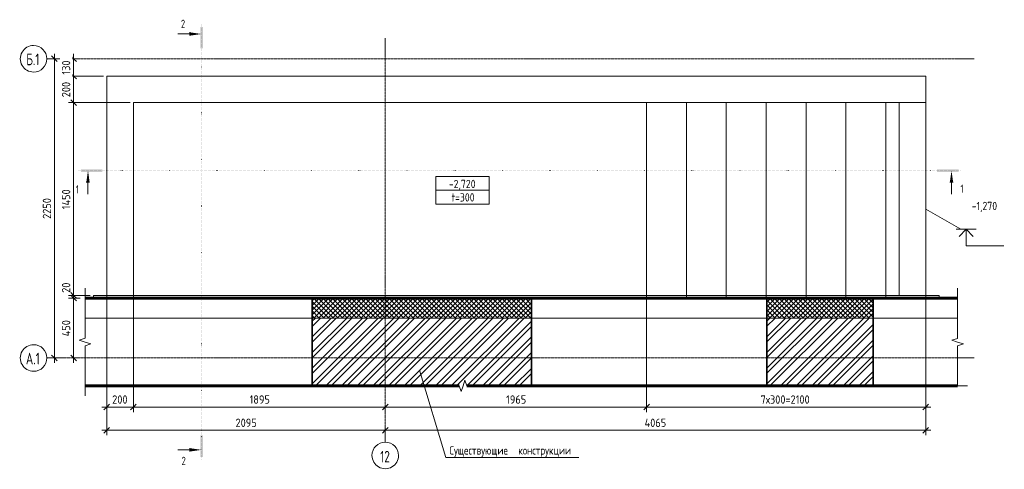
# Model space of a CAD drawing. Header units: millimetres. Extents: x 37836 to 78104, y -5145 to 33689.
# Drawn here: x 46324 to 53731, y 30308 to 33689 of the extents above; entities that cross this region are included whole.
import ezdxf

# ---------------------------------------------------------------- set-up
doc = ezdxf.new("R2010")
doc.units = ezdxf.units.MM
for name, pattern in [('01 Штриховая _4 мм_', [6, 3.5, -2.5]), ('02 Штрихпунктирная _20 мм_', [25, 20, -2.5, 0, -2.5]), ('04 Пунктир 10мм', [10, 0, -10])]:
    doc.linetypes.add(name, pattern=pattern)
for name, color, linetype, lineweight in [('AA_Dim', 7, 'Continuous', 9), ('AA_Dim-25', 7, 'Continuous', 9), ('AA_Oformlenie', 7, 'Continuous', 9), ('AA_Razrez', 7, 'Continuous', 9), ('AA_Vinoska', 7, 'Continuous', 9), ('AA_Visotnaya otmetka', 7, 'Continuous', 9), ('AF_Element', 7, 'Continuous', 20), ('AF_Element_Опалубка', 253, 'Continuous', 20), ('AF_Okno', 7, 'Continuous', 20), ('AF_Perekritie', 7, 'Continuous', 60), ('AF_Perekritie_Опалубка', 253, 'Continuous', 20), ('AF_Stena', 7, 'Continuous', 60), ('AF_Stena_Гидроизоляция', 253, 'Continuous', 20), ('AF_Stena_Опалубка', 253, 'Continuous', 20), ('KR_Fundament', 7, 'Continuous', 20), ('Оси', 7, 'Continuous', 9)]:
    doc.layers.add(name, color=color, linetype=linetype, lineweight=lineweight)
doc.styles.add('GOST Common', font='GOST_Common.ttf', dxfattribs={"width": 0.85, "height": 62.5})
doc.styles.add('ISOCPEUR', font='isocpeur.ttf', dxfattribs={"width": 0.7, "height": 87.5})
doc.styles.add('ISOCPEUR_1', font='isocpeur.ttf', dxfattribs={"width": 0.85, "height": 62.5})
doc.styles.add('ISOCPEUR_2', font='isocpeur.ttf', dxfattribs={"width": 0.9, "height": 62.5})
doc.styles.add('ISOCPEUR_3', font='isocpeur.ttf', dxfattribs={"width": 0.7, "height": 62.5})
doc.dimstyles.new('01_Точн_3_знака__непрозр_', dxfattribs={"dimscale": 304.8, "dimtxt": 62.248823, "dimasz": 0.139436, "dimexe": 0.123031, "dimexo": 0.082021, "dimgap": 0.020505, "dimtad": 1, "dimdec": 3, "dimrnd": 0.001, "dimdsep": 46, "dimtxsty": 'ISOCPEUR_2', "dimblk1": 'OBLIQUE', "dimblk2": 'OBLIQUE', "dimsah": 1, "dimcen": 0.09, "dimdle": 0.123031, "dimazin": 0, "dimtfac": 1, "dimtdec": 4, "dimtix": 1, "dimtmove": 0, "dimatfit": 3, "dimfxl": 1, "dimtvp": 1, "dimtfill": 1, "dimtolj": 1, "dimtzin": 0, "dimlwd": 18, "dimlwe": 18, "dimarcsym": 2})
doc.dimstyles.new('01_Точн_3_знака__непрозр__1', dxfattribs={"dimscale": 304.8, "dimtxt": 62.248823, "dimasz": 0.139436, "dimexe": 0.123031, "dimexo": 0.082021, "dimgap": 0.020505, "dimtad": 1, "dimdec": 3, "dimrnd": 0.001, "dimdsep": 46, "dimtxsty": 'ISOCPEUR_2', "dimblk1": 'OBLIQUE', "dimblk2": 'OBLIQUE', "dimsah": 1, "dimcen": 0.09, "dimdle": 0.123031, "dimazin": 0, "dimtfac": 1, "dimtdec": 4, "dimtix": 1, "dimtmove": 1, "dimatfit": 3, "dimfxl": 1, "dimtvp": 1, "dimtfill": 1, "dimtolj": 1, "dimtzin": 0, "dimlwd": 18, "dimlwe": 18, "dimarcsym": 2})

# ---------------------------------------------------------------- blocks, each defined once
blk = doc.blocks.new('Лестница - Лестница-3665204-ВК_Опл')
at = {"layer": 'AF_Perekritie', "lineweight": 20}
for p, q in [((42540.1, 33065), (42840.1, 33065)), ((42540.1, 33065), (42540.1, 31615)), ((44040, 33065), (42840.1, 33065)), ((42840.1, 33065), (42840.1, 31615)), ((43140.1, 33065), (43140.1, 31615)), ((43440.1, 33065), (43440.1, 31615)), ((43740.1, 33065), (44040.1, 33065)), ((43740.1, 33065), (43740.1, 31615)), ((44040.1, 33065), (44340.1, 33065)), ((44040.1, 33065), (44040.1, 31615)), ((44340.1, 33065), (44640.1, 33065)), ((44340.1, 31615), (44340.1, 33065)), ((44640.1, 33065), (44640.1, 31615)), ((42840.1, 31615), (42540.1, 31615)), ((42840.1, 31615), (44040, 31615)), ((44040.1, 31615), (43740.1, 31615)), ((44340.1, 31615), (44040.1, 31615)), ((44640.1, 31615), (44340.1, 31615))]:
    blk.add_line(p, q, dxfattribs=at)
blk = doc.blocks.new('Песок ср крупн - Песок ср крупн-3745068-ВК_Опл')
at = {"layer": 'AF_Element'}
for p, q in [((42840.1, 33065), (44400.6, 33065)), ((42840.1, 33065), (42840.1, 31615)), ((44400.6, 33065), (44440.1, 33065)), ((44400.6, 31615), (42840.1, 31615)), ((44440.1, 31615), (44400.6, 31615))]:
    blk.add_line(p, q, dxfattribs=at)
blk = doc.blocks.new('231_Отверстие прямоугольное в стене _Окно_Стена_ - Отверстие прямоугольное-3828284-ВК_Опл')
at = {"layer": 'AA_Oformlenie', "lineweight": 35}
for p, q in [((-760, -330), (-760, 330)), ((-760, 330), (948.7, 330)), ((948.7, -330), (-760, -330))]:
    blk.add_line(p, q, dxfattribs=at)
at = {"layer": 'AA_Oformlenie'}
for p, q in [((-760, 330), (-760, -330)), ((948.7, 330), (-760, 330)), ((-760, -330), (948.7, -330))]:
    blk.add_line(p, q, dxfattribs=at)
blk = doc.blocks.new('231_Отверстие прямоугольное в стене _Окно_Стена_ - Отверстие прямоугольное-V1-ВК_Опл')
at = {"layer": 'AA_Oformlenie', "lineweight": 35}
for p, q in [((-760, -330), (-760, 330)), ((-760, 330), (1010, 330)), ((1010, 330), (1010, -330)), ((1010, -330), (-760, -330))]:
    blk.add_line(p, q, dxfattribs=at)
at = {"layer": 'AA_Oformlenie'}
for p, q in [((-760, 330), (-760, -330)), ((1010, 330), (-760, 330)), ((1010, 330), (1010, -330)), ((-760, -330), (1010, -330))]:
    blk.add_line(p, q, dxfattribs=at)
blk = doc.blocks.new('231_Отверстие прямоугольное в стене _Окно_Стена_ - Отверстие прямоугольное-V2-ВК_Опл')
at = {"layer": 'AA_Oformlenie', "lineweight": 35}
for p, q in [((375, 330), (1010, 330)), ((1010, 330), (1010, -330)), ((1010, -330), (375, -330))]:
    blk.add_line(p, q, dxfattribs=at)
at = {"layer": 'AA_Oformlenie'}
for p, q in [((1010, 330), (375, 330)), ((1010, 330), (1010, -330)), ((375, -330), (1010, -330))]:
    blk.add_line(p, q, dxfattribs=at)
blk = doc.blocks.new('011_ЛинияОбрыва _ЭлУзла_Линия_ - Тип 1-3698684-ВК_Опл')
at = {"layer": 'AA_Oformlenie'}
for p, q in [((0, 0), (302.5, 0)), ((358.2, 0), (660, 0))]:
    blk.add_line(p, q, dxfattribs=at)
blk = doc.blocks.new('011_ЛинияОбрыва _ЭлУзла_Линия_ - Тип 1-3699770-ВК_Опл')
at = {"layer": 'AA_Oformlenie'}
for p, q in [((0, 0), (3692.5, 0)), ((3748.2, 0), (6563.7, 0))]:
    blk.add_line(p, q, dxfattribs=at)
blk = doc.blocks.new('Ось сетки - d_4мм-2765513-ВК_Опл')
at = {"layer": 'Оси'}
for start, end in [(360, 180), (360, 180), (180, 360), (180, 360)]:
    blk.add_arc((0, 0), 4, start, end, dxfattribs=at)
blk = doc.blocks.new('DIMBLOCK6-ВК_Опл')
at = {"layer": 'AA_Dim-25', "lineweight": 18}
for p, q in [((46979.5, 30775.9), (46979.5, 31590)), ((47179.5, 30775.9), (47179.5, 31590)), ((46942, 30775.9), (47179.5, 30775.9)), ((46979.5, 30775.9), (46979.5, 30738.4)), ((47179.5, 30775.9), (47179.5, 30738.4)), ((49074.5, 30775.9), (49074.5, 30780.9)), ((49074.5, 30775.9), (49074.5, 30738.4))]:
    blk.add_line(p, q, dxfattribs=at)
at = {"layer": 'AA_Dim-25', "lineweight": 30}
for p, q in [((46979.5, 30775.9), (46958.3, 30754.6)), ((46979.5, 30775.9), (47000.8, 30797.1)), ((47179.5, 30775.9), (47158.3, 30754.6)), ((47179.5, 30775.9), (47200.8, 30797.1)), ((49074.5, 30775.9), (49053.3, 30754.6)), ((49074.5, 30775.9), (49095.8, 30797.1))]:
    blk.add_line(p, q, dxfattribs=at)
at = {"layer": 'AA_Dim-25', "color": 0, "lineweight": 18, "insert": (47020.3, 30863.8), "char_height": 62.5, "width": 142.215, "attachment_point": 1, "line_spacing_factor": 1.149209, "style": 'ISOCPEUR_2', "bg_fill": 3, "box_fill_scale": 1.25, "bg_fill_color": 256, "bg_fill_true_color": 13158600, "bg_fill_transparency": 0}
blk.add_mtext('200', dxfattribs=at)
blk = doc.blocks.new('_None')
blk = doc.blocks.new('DIMBLOCK7-ВК_Опл')
at = {"layer": 'AA_Dim-25', "lineweight": 18}
for p, q in [((47179.5, 30775.9), (47179.5, 31590)), ((51039.5, 30775.9), (51039.5, 31590)), ((47179.5, 30775.9), (49074.5, 30775.9)), ((47179.5, 30775.9), (47179.5, 30738.4)), ((49074.5, 30775.9), (49074.5, 30780.9)), ((49074.5, 30775.9), (49074.5, 30738.4)), ((51039.5, 30775.9), (51039.5, 30738.4))]:
    blk.add_line(p, q, dxfattribs=at)
at = {"layer": 'AA_Dim-25', "lineweight": 30}
for p, q in [((47179.5, 30775.9), (47158.3, 30754.6)), ((47179.5, 30775.9), (47200.8, 30797.1)), ((49074.5, 30775.9), (49053.3, 30754.6)), ((49074.5, 30775.9), (49095.8, 30797.1)), ((51039.5, 30775.9), (51018.3, 30754.6)), ((51039.5, 30775.9), (51060.8, 30797.1))]:
    blk.add_line(p, q, dxfattribs=at)
at = {"layer": 'AA_Dim-25', "color": 0, "lineweight": 18, "insert": (48053.4, 30863.8), "char_height": 62.5, "width": 176.691, "attachment_point": 1, "line_spacing_factor": 1.149209, "style": 'ISOCPEUR_2', "bg_fill": 3, "box_fill_scale": 1.25, "bg_fill_color": 256, "bg_fill_true_color": 13158600, "bg_fill_transparency": 0}
blk.add_mtext('1895', dxfattribs=at)
blk = doc.blocks.new('DIMBLOCK8-ВК_Опл')
at = {"layer": 'AA_Dim-25', "lineweight": 18}
for p, q in [((51039.5, 30775.9), (51039.5, 31590)), ((49074.5, 30775.9), (49074.5, 30780.9)), ((49074.5, 30775.9), (51039.5, 30775.9)), ((49074.5, 30775.9), (49074.5, 30738.4)), ((51039.5, 30775.9), (51039.5, 30738.4))]:
    blk.add_line(p, q, dxfattribs=at)
at = {"layer": 'AA_Dim-25', "lineweight": 30}
for p, q in [((49074.5, 30775.9), (49053.3, 30754.6)), ((49074.5, 30775.9), (49095.8, 30797.1)), ((51039.5, 30775.9), (51018.3, 30754.6)), ((51039.5, 30775.9), (51060.8, 30797.1))]:
    blk.add_line(p, q, dxfattribs=at)
at = {"layer": 'AA_Dim-25', "color": 0, "lineweight": 18, "insert": (49983.4, 30863.8), "char_height": 62.5, "width": 176.691, "attachment_point": 1, "line_spacing_factor": 1.149209, "style": 'ISOCPEUR_2', "bg_fill": 3, "box_fill_scale": 1.25, "bg_fill_color": 256, "bg_fill_true_color": 13158600, "bg_fill_transparency": 0}
blk.add_mtext('1965', dxfattribs=at)
blk = doc.blocks.new('DIMBLOCK9-ВК_Опл')
at = {"layer": 'AA_Dim-25', "lineweight": 18}
for p, q in [((51039.5, 30775.9), (51039.5, 31590)), ((53139.5, 30775.9), (53139.5, 31590)), ((51039.5, 30775.9), (53177, 30775.9)), ((51039.5, 30775.9), (51039.5, 30738.4)), ((53139.5, 30775.9), (53139.5, 30738.4))]:
    blk.add_line(p, q, dxfattribs=at)
at = {"layer": 'AA_Dim-25', "lineweight": 30}
for p, q in [((51039.5, 30775.9), (51018.3, 30754.6)), ((51039.5, 30775.9), (51060.8, 30797.1)), ((53139.5, 30775.9), (53118.3, 30754.6)), ((53139.5, 30775.9), (53160.8, 30797.1))]:
    blk.add_line(p, q, dxfattribs=at)
at = {"layer": 'AA_Dim-25', "color": 0, "lineweight": 18, "insert": (51897.4, 30863.8), "char_height": 62.5, "width": 461.12, "attachment_point": 1, "line_spacing_factor": 1.149209, "style": 'ISOCPEUR_2', "bg_fill": 3, "box_fill_scale": 1.25, "bg_fill_color": 256, "bg_fill_true_color": 13158600, "bg_fill_transparency": 0}
blk.add_mtext('7х300=2100', dxfattribs=at)
blk = doc.blocks.new('DIMBLOCK10-ВК_Опл')
at = {"layer": 'AA_Dim-25', "lineweight": 18}
for p, q in [((46979.5, 31590), (46979.5, 30563.4)), ((46979.5, 30600.9), (46979.5, 31590)), ((46942, 30600.9), (49074.5, 30600.9)), ((49074.5, 30605.9), (49074.5, 30563.4)), ((49074.5, 30600.9), (49074.5, 30605.9))]:
    blk.add_line(p, q, dxfattribs=at)
at = {"layer": 'AA_Dim-25', "lineweight": 30}
for p, q in [((46979.5, 30600.9), (46958.3, 30579.6)), ((46979.5, 30600.9), (47000.8, 30622.1)), ((49074.5, 30600.9), (49053.3, 30579.6)), ((49074.5, 30600.9), (49095.8, 30622.1))]:
    blk.add_line(p, q, dxfattribs=at)
at = {"layer": 'AA_Dim-25', "color": 0, "lineweight": 18, "insert": (47948, 30688.8), "char_height": 62.5, "width": 189.619, "attachment_point": 1, "line_spacing_factor": 1.149209, "style": 'ISOCPEUR_2', "bg_fill": 3, "box_fill_scale": 1.25, "bg_fill_color": 256, "bg_fill_true_color": 13158600, "bg_fill_transparency": 0}
blk.add_mtext('2095', dxfattribs=at)
blk = doc.blocks.new('_Oblique')
at = {"color": 0, "linetype": 'ByBlock', "lineweight": -2}
blk.add_line((-0.5, -0.5), (0.5, 0.5), dxfattribs=at)
blk = doc.blocks.new('DIMBLOCK11-ВК_Опл')
at = {"layer": 'AA_Dim-25', "lineweight": 18}
for p, q in [((53139.5, 31590), (53139.5, 30563.4)), ((53139.5, 30600.9), (53139.5, 31590)), ((49074.5, 30605.9), (49074.5, 30563.4)), ((49074.5, 30600.9), (49074.5, 30605.9)), ((49074.5, 30600.9), (53177, 30600.9))]:
    blk.add_line(p, q, dxfattribs=at)
at = {"layer": 'AA_Dim-25', "lineweight": 30}
for p, q in [((49074.5, 30600.9), (49053.3, 30579.6)), ((49074.5, 30600.9), (49095.8, 30622.1)), ((53139.5, 30600.9), (53118.3, 30579.6)), ((53139.5, 30600.9), (53160.8, 30622.1))]:
    blk.add_line(p, q, dxfattribs=at)
at = {"layer": 'AA_Dim-25', "color": 0, "lineweight": 18, "insert": (51025, 30688.8), "char_height": 62.5, "width": 196.802, "attachment_point": 1, "line_spacing_factor": 1.149209, "style": 'ISOCPEUR_2', "bg_fill": 3, "box_fill_scale": 1.25, "bg_fill_color": 256, "bg_fill_true_color": 13158600, "bg_fill_transparency": 0}
blk.add_mtext('4065', dxfattribs=at)
blk = doc.blocks.new('DIMBLOCK12-ВК_Опл')
at = {"layer": 'AA_Dim-25', "lineweight": 18}
for p, q in [((46779.3, 31595), (46692.8, 31595)), ((46730.3, 31107.5), (46730.3, 31595)), ((46730.3, 31595), (46779.3, 31595)), ((46725.2, 31145), (46767.8, 31145)), ((46730.3, 31145), (46725.2, 31145))]:
    blk.add_line(p, q, dxfattribs=at)
at = {"layer": 'AA_Dim-25', "lineweight": 30}
for p, q in [((46730.3, 31595), (46709, 31616.2)), ((46730.3, 31595), (46751.5, 31573.7)), ((46730.3, 31145), (46709, 31166.2)), ((46730.3, 31145), (46751.5, 31123.7))]:
    blk.add_line(p, q, dxfattribs=at)
at = {"layer": 'AA_Dim-25', "color": 0, "lineweight": 18, "insert": (46642.4, 31307.8), "char_height": 62.5, "width": 149.397, "attachment_point": 1, "rotation": 90, "line_spacing_factor": 1.149209, "style": 'ISOCPEUR_2', "bg_fill": 3, "box_fill_scale": 1.25, "bg_fill_color": 256, "bg_fill_true_color": 13158600, "bg_fill_transparency": 0}
blk.add_mtext('450', dxfattribs=at)
blk = doc.blocks.new('DIMBLOCK13-ВК_Опл')
at = {"layer": 'AA_Dim-25', "lineweight": 18}
for p, q in [((46730.3, 31713.9), (46730.3, 31609.9)), ((46854.5, 31615), (46692.8, 31615)), ((46779.3, 31595), (46692.8, 31595)), ((46730.3, 31595), (46730.3, 31615)), ((46730.3, 31615), (46854.5, 31615)), ((46730.3, 31609.9), (46730.3, 31605)), ((46730.3, 31595), (46779.3, 31595))]:
    blk.add_line(p, q, dxfattribs=at)
at = {"layer": 'AA_Dim-25', "lineweight": 30}
for p, q in [((46730.3, 31615), (46709, 31636.2)), ((46730.3, 31595), (46709, 31616.2)), ((46730.3, 31615), (46751.5, 31593.7)), ((46730.3, 31595), (46751.5, 31573.7))]:
    blk.add_line(p, q, dxfattribs=at)
at = {"layer": 'AA_Dim-25', "color": 0, "lineweight": 18, "insert": (46642.4, 31634.9), "char_height": 62.5, "width": 94.81, "attachment_point": 1, "rotation": 90, "line_spacing_factor": 1.149209, "style": 'ISOCPEUR_2', "bg_fill": 3, "box_fill_scale": 1.25, "bg_fill_color": 256, "bg_fill_true_color": 13158600, "bg_fill_transparency": 0}
blk.add_mtext('20', dxfattribs=at)
blk = doc.blocks.new('DIMBLOCK14-ВК_Опл')
at = {"layer": 'AA_Dim-25', "lineweight": 18}
for p, q in [((47154.5, 33065), (46692.8, 33065)), ((46730.3, 31615), (46730.3, 33065)), ((46730.3, 33065), (47154.5, 33065)), ((46854.5, 31615), (46692.8, 31615)), ((46730.3, 31615), (46854.5, 31615))]:
    blk.add_line(p, q, dxfattribs=at)
at = {"layer": 'AA_Dim-25', "lineweight": 30}
for p, q in [((46730.3, 33065), (46709, 33086.2)), ((46730.3, 33065), (46751.5, 33043.7)), ((46730.3, 31615), (46709, 31636.2)), ((46730.3, 31615), (46751.5, 31593.7))]:
    blk.add_line(p, q, dxfattribs=at)
at = {"layer": 'AA_Dim-25', "color": 0, "lineweight": 18, "insert": (46642.4, 32263.4), "char_height": 62.5, "width": 183.873, "attachment_point": 1, "rotation": 90, "line_spacing_factor": 1.149209, "style": 'ISOCPEUR_2', "bg_fill": 3, "box_fill_scale": 1.25, "bg_fill_color": 256, "bg_fill_true_color": 13158600, "bg_fill_transparency": 0}
blk.add_mtext('1450', dxfattribs=at)
blk = doc.blocks.new('DIMBLOCK15-ВК_Опл')
at = {"layer": 'AA_Dim-25', "lineweight": 18}
for p, q in [((46954.5, 33265), (46692.8, 33265)), ((46730.3, 33065), (46730.3, 33265)), ((46730.3, 33265), (46954.5, 33265)), ((47154.5, 33065), (46692.8, 33065)), ((46730.3, 33065), (47154.5, 33065))]:
    blk.add_line(p, q, dxfattribs=at)
at = {"layer": 'AA_Dim-25', "lineweight": 30}
for p, q in [((46730.3, 33265), (46709, 33286.2)), ((46730.3, 33265), (46751.5, 33243.7)), ((46730.3, 33065), (46709, 33086.2)), ((46730.3, 33065), (46751.5, 33043.7))]:
    blk.add_line(p, q, dxfattribs=at)
at = {"layer": 'AA_Dim-25', "color": 0, "lineweight": 18, "insert": (46642.4, 33105.7), "char_height": 62.5, "width": 142.215, "attachment_point": 1, "rotation": 90, "line_spacing_factor": 1.149209, "style": 'ISOCPEUR_2', "bg_fill": 3, "box_fill_scale": 1.25, "bg_fill_color": 256, "bg_fill_true_color": 13158600, "bg_fill_transparency": 0}
blk.add_mtext('200', dxfattribs=at)
blk = doc.blocks.new('DIMBLOCK16-ВК_Опл')
at = {"layer": 'AA_Dim-25', "lineweight": 30}
for p, q in [((46730.3, 33395), (46709, 33416.2)), ((46730.3, 33395), (46751.5, 33373.7)), ((46730.3, 33265), (46709, 33286.2)), ((46730.3, 33265), (46751.5, 33243.7))]:
    blk.add_line(p, q, dxfattribs=at)
at = {"layer": 'AA_Dim-25', "lineweight": 18}
for p, q in [((46730.3, 33265), (46730.3, 33432.5)), ((46725.2, 33395), (46767.8, 33395)), ((46730.3, 33395), (46725.2, 33395)), ((46954.5, 33265), (46692.8, 33265)), ((46730.3, 33265), (46954.5, 33265))]:
    blk.add_line(p, q, dxfattribs=at)
at = {"layer": 'AA_Dim-25', "color": 0, "lineweight": 18, "insert": (46642.4, 33276.1), "char_height": 62.5, "width": 129.286, "attachment_point": 1, "rotation": 90, "line_spacing_factor": 1.149209, "style": 'ISOCPEUR_2', "bg_fill": 3, "box_fill_scale": 1.25, "bg_fill_color": 256, "bg_fill_true_color": 13158600, "bg_fill_transparency": 0}
blk.add_mtext('130', dxfattribs=at)
blk = doc.blocks.new('DIMBLOCK17-ВК_Опл')
at = {"layer": 'AA_Dim-25', "lineweight": 30}
for p, q in [((46586.1, 33395), (46564.8, 33416.2)), ((46586.1, 33395), (46607.3, 33373.7)), ((46586.1, 31145), (46564.8, 31166.2)), ((46586.1, 31145), (46607.3, 31123.7))]:
    blk.add_line(p, q, dxfattribs=at)
at = {"layer": 'AA_Dim-25', "lineweight": 18}
for p, q in [((46586.1, 31107.5), (46586.1, 33432.5)), ((46581, 33395), (46623.6, 33395)), ((46586.1, 33395), (46581, 33395)), ((46581, 31145), (46623.6, 31145)), ((46586.1, 31145), (46581, 31145))]:
    blk.add_line(p, q, dxfattribs=at)
at = {"layer": 'AA_Dim-25', "color": 0, "lineweight": 18, "insert": (46498.2, 32191), "char_height": 62.5, "width": 189.619, "attachment_point": 1, "rotation": 90, "line_spacing_factor": 1.149209, "style": 'ISOCPEUR_2', "bg_fill": 3, "box_fill_scale": 1.25, "bg_fill_color": 256, "bg_fill_true_color": 13158600, "bg_fill_transparency": 0}
blk.add_mtext('2250', dxfattribs=at)
blk = doc.blocks.new('Разрез - Номер узла_ сзади-394133-ВК_Опл')
at = {"layer": 'AA_Razrez'}
for points in [[(7.33, 0.4), (7.33, -0.39), (0.87, -0.39), (0.87, 0.4)], [(3.5, -3.53), (2.5, -3.53), (3, 0)]]:
    blk.add_hatch(color=256, dxfattribs=at).paths.add_polyline_path(points)
for p, q in [((2.5, -3.53), (3.5, -3.53)), ((3, -3), (3, -7.1))]:
    blk.add_line(p, q, dxfattribs=at)
blk = doc.blocks.new('Разрез - Номер узла_ спереди-394134-ВК_Опл')
at = {"layer": 'AA_Razrez'}
for points in [[(7.33, 0.4), (7.33, -0.39), (0.87, -0.39), (0.87, 0.4)], [(3.5, -3.53), (2.5, -3.53), (3, 0)]]:
    blk.add_hatch(color=256, dxfattribs=at).paths.add_polyline_path(points)
for p, q in [((2.5, -3.53), (3.5, -3.53)), ((3, -3), (3, -7.1))]:
    blk.add_line(p, q, dxfattribs=at)
blk = doc.blocks.new('010_Текст с выноской - Текст 2 строки-3780701-ВК_Опл')
at = {"layer": 'AA_Vinoska'}
blk.add_line((-20, 0), (20, 0), dxfattribs=at)
blk = doc.blocks.new('042_М_ФундПлиты_ТолщинаОтметка - 042_М_ФундПлиты_ТолщинаОтметка-647274-ВК_Опл')
at = {"layer": 'AA_Vinoska'}
for p, q in [((8, 4.17), (-8, 4.17)), ((-8, 4.17), (-8, 0)), ((8, 0), (8, 4.17)), ((8, 0), (-8, 0)), ((-8, 0), (-8, -4.17)), ((-8, 0), (8, 0)), ((8, -4.17), (8, 0)), ((-8, -4.17), (8, -4.17))]:
    blk.add_line(p, q, dxfattribs=at)
blk = doc.blocks.new('Высотные отметки - Стрелка вверх-400292-ВК_Опл')
at = {"layer": 'AA_Vinoska'}
for p, q in [((0, 5), (-11.3, 5)), ((0, 0), (0, 5)), ((3, 0), (-3, 0)), ((0, 0), (-2.12, 2.12)), ((0, 0), (2.12, 2.12))]:
    blk.add_line(p, q, dxfattribs=at)

msp = doc.modelspace()

# ---------------------------------------------------------------- hatches: boundary and pattern name
at = {"layer": 'AF_Stena', "lineweight": 9}
h = msp.add_hatch(dxfattribs=at)
h.set_pattern_fill('FP_1', color=256, style=0, pattern_type=2)
h.set_pattern_definition([(45, (8499.447, 0), (-17.67767, 17.67767), []), (135, (8499.447, 0), (-17.67767, -17.67767), [])])
h.paths.add_polyline_path([(52744.5088, 31445), (52744.5088, 31595), (51944.5088, 31595), (51944.5088, 31445)])
h.paths.add_polyline_path([(50174.5088, 31445), (50174.5088, 31595), (48524.5088, 31595), (48524.5088, 31445)])
h = msp.add_hatch(dxfattribs=at)
h.set_pattern_fill('FP_2', color=256, style=0, pattern_type=2)
h.set_pattern_definition([(45, (8499.45, 0), (-58.93311, 58.93311), []), (45, (8538.74, 0), (-58.93311, 58.93311), [])])
h.paths.add_polyline_path([(52744.5088, 30935), (52744.5088, 31445), (51944.5088, 31445), (51944.5088, 30935)])
h.paths.add_polyline_path([(50174.5088, 30935), (50174.5088, 31445), (48524.5088, 31445), (48524.5088, 30935), (49631.3545, 30935), (49631.3545, 30954.6264), (49659.5088, 30954.6264), (49659.5088, 30935), (49673.2588, 30978.3013), (49687.0088, 30935)])

# ---------------------------------------------------------------- linework, layer by layer
at = {"layer": 'AA_Vinoska'}
for p, q in [((46815.8546, 31595), (46815.8546, 31670)), ((53379.5088, 31595), (53379.5088, 31670)), ((46815.8546, 31293.1543), (46772.5295, 31279.0772)), ((46772.5295, 31279.0772), (46815.8546, 31265)), ((46859.1558, 31251.25), (46815.8546, 31265)), ((53379.5088, 31292.5), (53336.2076, 31278.75)), ((53336.2076, 31278.75), (53379.5088, 31265)), ((53422.8339, 31250.9228), (53379.5088, 31265)), ((46815.8546, 31237.5), (46859.1558, 31251.25)), ((53379.5088, 31236.8457), (53422.8339, 31250.9228)), ((49673.2588, 30978.3013), (49659.5088, 30935)), ((49687.0088, 30935), (49673.2588, 30978.3013)), ((46815.8546, 30935), (46815.8546, 30860)), ((49631.3545, 30935), (49645.4317, 30891.6749)), ((49645.4317, 30891.6749), (49659.5088, 30935)), ((53379.5088, 30935), (53454.5088, 30935))]:
    msp.add_line(p, q, dxfattribs=at)
at = {"layer": 'AA_Visotnaya otmetka'}
for p, q in [((53139.5088, 32265.2308), (53403.5646, 32112.7782)), ((53403.5646, 32112.7782), (53443.8039, 32112.7782))]:
    msp.add_line(p, q, dxfattribs=at)
at = {"layer": 'AF_Stena', "linetype": '01 Штриховая _4 мм_', "lineweight": 20}
for p, q in [((52939.5088, 33065), (52939.5088, 31615)), ((46815.8546, 31445), (48524.4592, 31445)), ((50174.5585, 31445), (51944.4592, 31445)), ((52744.5585, 31445), (53379.5088, 31445))]:
    msp.add_line(p, q, dxfattribs=at)
at = {"layer": 'AF_Stena_Гидроизоляция'}
for p, q in [((46879.5088, 31615), (46979.5088, 31615)), ((46879.5088, 31595), (46879.5088, 31615)), ((46973.5088, 31595), (46879.5088, 31595)), ((46978.5088, 31595), (46973.5088, 31595)), ((46979.5088, 31595), (46978.5088, 31595)), ((46979.5088, 31615), (46979.5088, 31595)), ((47179.5088, 31595), (46979.5088, 31595)), ((47179.4592, 31615), (46979.5585, 31615)), ((47179.5088, 31615), (51039.5088, 31615)), ((47179.5088, 31595), (47179.5088, 31615)), ((51039.5088, 31595), (47179.5088, 31595)), ((51039.5088, 31615), (51339.5088, 31615)), ((51039.5088, 31595), (51039.5088, 31615)), ((51339.5088, 31595), (51039.5088, 31595)), ((51339.5088, 31615), (51639.5088, 31615)), ((51339.5088, 31595), (51339.5088, 31615)), ((51639.5088, 31595), (51339.5088, 31595)), ((51639.5088, 31615), (51939.5088, 31615)), ((51639.5088, 31595), (51639.5088, 31615)), ((51939.5088, 31595), (51639.5088, 31595)), ((51939.5088, 31615), (52239.5088, 31615)), ((51939.5088, 31595), (51939.5088, 31615)), ((52239.5088, 31595), (51939.5088, 31595)), ((52239.5088, 31615), (52539.5088, 31615)), ((52239.5088, 31595), (52239.5088, 31615)), ((52539.5088, 31595), (52239.5088, 31595)), ((52539.5088, 31615), (52839.5088, 31615)), ((52539.5088, 31595), (52539.5088, 31615)), ((52839.5088, 31595), (52539.5088, 31595)), ((52839.5088, 31615), (53139.5088, 31615)), ((52839.5088, 31595), (52839.5088, 31615)), ((53139.5088, 31595), (52839.5088, 31595)), ((53139.5088, 31615), (53239.5088, 31615)), ((53139.5088, 31615), (53139.5088, 31595)), ((53140.5088, 31595), (53139.5088, 31595)), ((53145.5088, 31595), (53140.5088, 31595)), ((53239.5088, 31595), (53145.5088, 31595)), ((53239.5088, 31595), (53239.5088, 31615))]:
    msp.add_line(p, q, dxfattribs=at)
at = {"layer": 'AF_Stena_Опалубка'}
for p, q in [((46979.5088, 31615), (46979.5088, 33265)), ((47179.5088, 33265), (46979.5088, 33265)), ((47179.5088, 33265), (53139.5088, 33265)), ((53139.5088, 33065), (53139.5088, 33265)), ((47179.5088, 33065), (47179.5088, 31615)), ((53139.5088, 33065), (47179.5088, 33065)), ((48524.5088, 31445), (50174.5088, 31445)), ((51944.5088, 31445), (52744.5088, 31445))]:
    msp.add_line(p, q, dxfattribs=at)
at = {"layer": 'AF_Stena_Опалубка', "lineweight": 60}
for p, q in [((53379.5088, 31595), (46815.8546, 31595)), ((46815.8546, 30935), (49631.3545, 30935)), ((49687.0088, 30935), (53379.5088, 30935))]:
    msp.add_line(p, q, dxfattribs=at)
at = {"layer": 'KR_Fundament'}
for p, q in [((46979.5088, 31615), (46979.5088, 33265)), ((46979.5088, 33265), (53139.5088, 33265)), ((53139.5088, 33265), (53139.5088, 31615)), ((47179.4592, 31615), (46979.5088, 31615)), ((47179.5088, 31615), (52939.5088, 31615)), ((53139.5088, 31615), (52939.5585, 31615))]:
    msp.add_line(p, q, dxfattribs=at)
at = {"layer": 'Оси'}
for p, q in [((49074.5088, 33550.6101), (49074.5088, 33425.6101)), ((46653.9589, 33395), (46528.9589, 33395)), ((53503.2292, 33395), (53378.2292, 33395)), ((46653.9589, 31145), (46528.9589, 31145)), ((53503.2292, 31145), (53378.2292, 31145)), ((49074.5088, 30637.2481), (49074.5088, 30512.2481))]:
    msp.add_line(p, q, dxfattribs=at)
at = {"layer": 'Оси', "linetype": '02 Штрихпунктирная _20 мм_'}
for p, q in [((49074.5088, 33425.6101), (49074.5088, 30637.2481)), ((53378.2292, 33395), (46653.9589, 33395)), ((53378.2292, 31145), (46653.9589, 31145))]:
    msp.add_line(p, q, dxfattribs=at)

# ---------------------------------------------------------------- block references
at = {"layer": 'AA_Oformlenie'}
for name, p, rotation in [('011_ЛинияОбрыва _ЭлУзла_Линия_ - Тип 1-3698684-ВК_Опл', (46815.8546, 30935), 90), ('011_ЛинияОбрыва _ЭлУзла_Линия_ - Тип 1-3698684-ВК_Опл', (53379.5088, 31595), 270), ('011_ЛинияОбрыва _ЭлУзла_Линия_ - Тип 1-3699770-ВК_Опл', (53379.5088, 30935), 180)]:
    msp.add_blockref(name, p, dxfattribs=dict(at, rotation=rotation))
at = {"layer": 'AA_Razrez', "xscale": 24.99999999999999, "yscale": 24.99999999999999, "zscale": 24.99999999999999, "rotation": 269.9999999999996}
msp.add_blockref('Разрез - Номер узла_ спереди-394134-ВК_Опл', (47692.5547, 33656.4832), dxfattribs=at)
at = {"layer": 'AA_Razrez', "extrusion": (0, 0, -1), "xscale": 24.99999999999999, "yscale": 24.99999999999999, "zscale": 24.99999999999999}
msp.add_blockref('Разрез - Номер узла_ сзади-394133-ВК_Опл', (-53408.5186, 32554.46), dxfattribs=at)
at = {"layer": 'AA_Vinoska'}
for name, p, xscale, yscale, zscale in [('042_М_ФундПлиты_ТолщинаОтметка - 042_М_ФундПлиты_ТолщинаОтметка-647274-ВК_Опл', (49654.9679, 32406.4323), 24.99999999999999, 24.99999999999999, 24.99999999999999), ('010_Текст с выноской - Текст 2 строки-3780701-ВК_Опл', (50029.7662, 30396.5709), 25, 25, 25)]:
    msp.add_blockref(name, p, dxfattribs=dict(at, xscale=xscale, yscale=yscale, zscale=zscale))
at = {"layer": 'AA_Vinoska', "xscale": 24.99999999999999, "yscale": 24.99999999999999, "zscale": 24.99999999999999, "rotation": 180}
msp.add_blockref('Высотные отметки - Стрелка вверх-400292-ВК_Опл', (53443.8039, 32112.7782), dxfattribs=at)
at = {"layer": 'AF_Element_Опалубка'}
msp.add_blockref('Песок ср крупн - Песок ср крупн-3745068-ВК_Опл', (8499.4472, 0), dxfattribs=at)
at = {"layer": 'AF_Okno', "linetype": '01 Штриховая _4 мм_', "rotation": 180}
for name, p in [('231_Отверстие прямоугольное в стене _Окно_Стена_ - Отверстие прямоугольное-3828284-ВК_Опл', (47764.5088, 31265)), ('231_Отверстие прямоугольное в стене _Окно_Стена_ - Отверстие прямоугольное-V1-ВК_Опл', (51184.5088, 31265)), ('231_Отверстие прямоугольное в стене _Окно_Стена_ - Отверстие прямоугольное-V2-ВК_Опл', (53754.5088, 31265))]:
    msp.add_blockref(name, p, dxfattribs=at)
at = {"layer": 'AF_Perekritie_Опалубка'}
msp.add_blockref('Лестница - Лестница-3665204-ВК_Опл', (8499.4472, 0), dxfattribs=at)
at = {"layer": 'Оси', "xscale": 24.99999999999999, "yscale": 24.99999999999999, "zscale": 24.99999999999999}
for p, rotation in [((46428.9589, 33395), 89.99999999999979), ((46428.9589, 31145), 89.99999999999979), ((49074.5088, 30412.2481), 180)]:
    msp.add_blockref('Ось сетки - d_4мм-2765513-ВК_Опл', p, dxfattribs=dict(at, rotation=rotation))

# ---------------------------------------------------------------- texts
at = {"layer": 'AA_Razrez', "char_height": 62.5, "attachment_point": 1, "style": 'ISOCPEUR_3'}
for s, insert, width in [('\\fISOCPEUR|b0|i0|c204|p34|;\\W.7;2', (47538.033, 33688.9448), 37.879734), ('\\fISOCPEUR|b0|i0|c204|p34|;\\W.7;1', (53401.5043, 32448.7578), 26.656109), ('\\fISOCPEUR|b0|i0|c204|p34|;\\W.7;2', (47542.8265, 30402.2877), 37.879734)]:
    msp.add_mtext(s, dxfattribs=dict(at, insert=insert, width=width))
at = {"layer": 'AA_Vinoska', "char_height": 62.5, "attachment_point": 1}
for s, insert, width, style in [('-2,720', (49552.7283, 32484.7818), 252.130719, 'ISOCPEUR_1'), ('t=300', (49572.547, 32383.86), 223.169758, 'ISOCPEUR_1'), ('Существующие', (49557.067, 30481.1285), 604.773008, 'GOST Common'), ('\\fGOST Common|b0|i0|c204|p34|;\\W.85; ', (50056.0547, 30481.1285), 22.146617, 'GOST Common'), ('конструкции', (50074.3274, 30481.1285), 516.186539, 'GOST Common')]:
    msp.add_mtext(s, dxfattribs=dict(at, insert=insert, width=width, style=style))
at = {"layer": 'AA_Visotnaya otmetka', "insert": (53485.7582, 32319.4316), "char_height": 62.5, "width": 229.30959, "attachment_point": 1, "line_spacing_factor": 1.149209, "style": 'ISOCPEUR_1', "bg_fill": 3, "box_fill_scale": 1.25, "bg_fill_color": 256, "bg_fill_true_color": 13158600, "bg_fill_transparency": 0}
msp.add_mtext('-1,270', dxfattribs=at)
at = {"layer": 'Оси', "char_height": 87.5, "attachment_point": 1, "style": 'ISOCPEUR'}
for s, insert, width in [('\\fISOCPEUR|b0|i0|c204|p34|;\\W.7;Б', (46374.1522, 33434.2595), 60.326984), ('.1', (46423.9269, 33434.2595), 60.326984), ('\\fISOCPEUR|b0|i0|c204|p34|;\\W.7;А', (46371.2647, 31184.2595), 67.34175), ('.1', (46426.8272, 31184.2595), 60.326984), ('12', (49036.304, 30446.521), 89.789)]:
    msp.add_mtext(s, dxfattribs=dict(at, insert=insert, width=width))

# ---------------------------------------------------------------- next in the draw order: dimensions: what is measured, and where the dimension line sits
at = {"layer": 'AA_Dim', "lineweight": 18}
dim = msp.add_linear_dim(base=(46730.2726, 31595), p1=(46700.2205, 31145), p2=(46804.3142, 31595), angle=90, dimstyle='01_Точн_3_знака__непрозр_', override={"dimpost": '<>', "dimfxl": 461.882546}, dxfattribs=at)
dim.commit()
dim.dimension.update_dxf_attribs({"geometry": 'DIMBLOCK12-ВК_Опл', "text_midpoint": (46692.7726, 31370)})
dim = msp.add_linear_dim(base=(47179.5088, 30775.8624), p1=(46979.5088, 31615), p2=(47179.5088, 31615), text='200', dimstyle='01_Точн_3_знака__непрозр_', override={"dimpost": '<>', "dimblk1": 'None', "dimblk2": 'None', "dimsah": 1, "dimfxl": 200}, dxfattribs=at)
dim.commit()
dim.dimension.update_dxf_attribs({"geometry": 'DIMBLOCK6-ВК_Опл', "text_midpoint": (47079.5088, 30813.3624)})

# ---------------------------------------------------------------- next in the draw order: dimensions: what is measured, and where the dimension line sits
dim = msp.add_linear_dim(base=(46730.2726, 31615), p1=(46804.3142, 31595), p2=(46879.5088, 31615), angle=90, dimstyle='01_Точн_3_знака__непрозр__1', override={"dimpost": '<>', "dimfxl": 77.808986}, dxfattribs=at)
dim.commit()
dim.dimension.update_dxf_attribs({"geometry": 'DIMBLOCK13-ВК_Опл', "text_midpoint": (46684.0358, 31682.3008), "dimtype": 160, "text_rotation": 90})
dim = msp.add_linear_dim(base=(49074.5088, 30775.8624), p1=(47179.5088, 31615), p2=(49074.5088, 30805.9145), text='1895', dimstyle='01_Точн_3_знака__непрозр_', override={"dimpost": '<>', "dimblk1": 'None', "dimblk2": 'None', "dimsah": 1, "dimfxl": 2060.496147}, dxfattribs=at)
dim.commit()
dim.dimension.update_dxf_attribs({"geometry": 'DIMBLOCK7-ВК_Опл', "text_midpoint": (48127.0088, 30813.3624)})

# ---------------------------------------------------------------- next in the draw order: dimensions: what is measured, and where the dimension line sits
dim = msp.add_linear_dim(base=(51039.5088, 30775.8624), p1=(49074.5088, 30805.9145), p2=(51039.5088, 31615), text='1965', dimstyle='01_Точн_3_знака__непрозр_', override={"dimpost": '<>', "dimblk1": 'None', "dimblk2": 'None', "dimsah": 1, "dimfxl": 2125.051617}, dxfattribs=at)
dim.commit()
dim.dimension.update_dxf_attribs({"geometry": 'DIMBLOCK8-ВК_Опл', "text_midpoint": (50057.0088, 30813.3624)})

# ---------------------------------------------------------------- next in the draw order: dimensions: what is measured, and where the dimension line sits
dim = msp.add_linear_dim(base=(49074.5088, 30600.8624), p1=(46979.5088, 31615), p2=(49074.5088, 30630.9145), dimstyle='01_Точн_3_знака__непрозр_', override={"dimpost": '<>', "dimfxl": 2314.616449}, dxfattribs=at)
dim.commit()
dim.dimension.update_dxf_attribs({"geometry": 'DIMBLOCK10-ВК_Опл', "text_midpoint": (48027.0088, 30638.3624)})
dim = msp.add_linear_dim(base=(53139.5088, 30775.8624), p1=(51039.5088, 31615), p2=(53139.5088, 31615), text='7х300=2100', dimstyle='01_Точн_3_знака__непрозр_', override={"dimpost": '<>', "dimblk1": 'None', "dimblk2": 'None', "dimsah": 1, "dimfxl": 2100}, dxfattribs=at)
dim.commit()
dim.dimension.update_dxf_attribs({"geometry": 'DIMBLOCK9-ВК_Опл', "text_midpoint": (52089.5088, 30813.3624)})

# ---------------------------------------------------------------- next in the draw order: linework, layer by layer
at = {"layer": 'AA_Razrez', "linetype": '04 Пунктир 10мм'}
msp.add_line((47692.5547, 33656.4832), (47692.5547, 30379.0723), dxfattribs=at)

# ---------------------------------------------------------------- next in the draw order: block references
at = {"layer": 'AA_Razrez', "extrusion": (0, 0, -1), "xscale": 24.99999999999999, "yscale": 24.99999999999999, "zscale": 24.99999999999999, "rotation": 90.00000000000053}
msp.add_blockref('Разрез - Номер узла_ сзади-394133-ВК_Опл', (-47692.5547, 30379.0723), dxfattribs=at)

# ---------------------------------------------------------------- next in the draw order: dimensions: what is measured, and where the dimension line sits
at = {"layer": 'AA_Dim', "lineweight": 18}
dim = msp.add_linear_dim(base=(46730.2726, 33065), p1=(46879.5088, 31615), p2=(47179.5088, 33065), angle=90, dimstyle='01_Точн_3_знака__непрозр_', override={"dimpost": '<>', "dimfxl": 1480.709289}, dxfattribs=at)
dim.commit()
dim.dimension.update_dxf_attribs({"geometry": 'DIMBLOCK14-ВК_Опл', "text_midpoint": (46692.7726, 32340)})
dim = msp.add_linear_dim(base=(53139.5088, 30600.8624), p1=(49074.5088, 30630.9145), p2=(53139.5088, 31615), dimstyle='01_Точн_3_знака__непрозр_', override={"dimpost": '<>', "dimfxl": 4182.421464}, dxfattribs=at)
dim.commit()
dim.dimension.update_dxf_attribs({"geometry": 'DIMBLOCK11-ВК_Опл', "text_midpoint": (51107.0088, 30638.3624)})

# ---------------------------------------------------------------- next in the draw order: linework, layer by layer
at = {"layer": 'AA_Razrez', "linetype": '04 Пунктир 10мм'}
msp.add_line((46763.2399, 32554.46), (53408.5186, 32554.46), dxfattribs=at)
at = {"layer": 'AA_Vinoska'}
msp.add_line((49330.7058, 31052.4176), (49529.7662, 30396.5709), dxfattribs=at)

# ---------------------------------------------------------------- next in the draw order: block references
at = {"layer": 'AA_Razrez', "xscale": 24.99999999999999, "yscale": 24.99999999999999, "zscale": 24.99999999999999}
msp.add_blockref('Разрез - Номер узла_ спереди-394134-ВК_Опл', (46763.2399, 32554.46), dxfattribs=at)

# ---------------------------------------------------------------- next in the draw order: texts
at = {"layer": 'AA_Razrez', "insert": (46746.9793, 32443.9642), "char_height": 62.5, "width": 26.656109, "attachment_point": 1, "style": 'ISOCPEUR_3'}
msp.add_mtext('\\fISOCPEUR|b0|i0|c204|p34|;\\W.7;1', dxfattribs=at)

# ---------------------------------------------------------------- next in the draw order: dimensions: what is measured, and where the dimension line sits
at = {"layer": 'AA_Dim', "lineweight": 18}
dim = msp.add_linear_dim(base=(46730.2726, 33265), p1=(47179.5088, 33065), p2=(46979.5088, 33265), angle=90, dimstyle='01_Точн_3_знака__непрозр_', override={"dimpost": '<>', "dimfxl": 282.842712}, dxfattribs=at)
dim.commit()
dim.dimension.update_dxf_attribs({"geometry": 'DIMBLOCK15-ВК_Опл', "text_midpoint": (46692.7726, 33165)})

# ---------------------------------------------------------------- next in the draw order: dimensions: what is measured, and where the dimension line sits
dim = msp.add_linear_dim(base=(46730.2726, 33395), p1=(46979.5088, 33265), p2=(46700.2205, 33395), angle=90, dimstyle='01_Точн_3_знака__непрозр_', override={"dimpost": '<>', "dimfxl": 308.061617}, dxfattribs=at)
dim.commit()
dim.dimension.update_dxf_attribs({"geometry": 'DIMBLOCK16-ВК_Опл', "text_midpoint": (46692.7726, 33330)})

# ---------------------------------------------------------------- next in the draw order: dimensions: what is measured, and where the dimension line sits
dim = msp.add_linear_dim(base=(46586.054, 33395), p1=(46556.0019, 31145), p2=(46556.0019, 33395), angle=90, dimstyle='01_Точн_3_знака__непрозр_', override={"dimpost": '<>', "dimfxl": 2250}, dxfattribs=at)
dim.commit()
dim.dimension.update_dxf_attribs({"geometry": 'DIMBLOCK17-ВК_Опл', "text_midpoint": (46548.554, 32270)})

doc.saveas('drawing.dxf')
